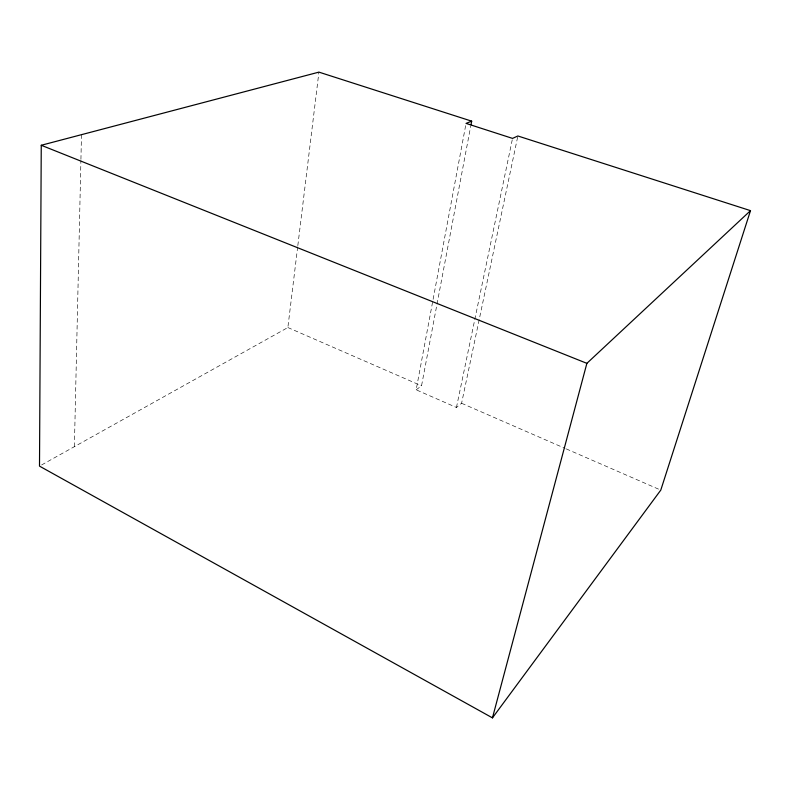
<?xml version="1.0" encoding="UTF-8"?>
<svg xmlns="http://www.w3.org/2000/svg" width="790" height="790" viewBox="0 0 790 790"><rect width="100%" height="100%" fill="white"/><g stroke="black" fill="none" stroke-linecap="round" stroke-linejoin="round"><path stroke-width="0.59" stroke-dasharray="3.95 2.96" d="M74.388 446.666L80.906 160.567M80.926 159.333L81.489 134.665M41.613 464.954L287.866 327.534L297.672 246.875M297.82 245.65L318.923 72.127M517.618 137.183L461.587 403.265L456.442 407.472L416.162 389.816L466.051 123.398M416.162 389.816L421.534 385.806L470.761 125.985M456.442 407.472L512.542 138.398M287.866 327.534L421.534 385.806M461.587 403.265L565.126 448.404M566.252 448.898L660.786 490.106"/><path stroke-width="1.19" d="M471.679 121.156L318.923 72.127L41.258 145.271L39.5 466.13L492.456 717.873L660.786 490.106L750.5 210.644L517.875 135.979L512.542 138.398L466.051 123.398L471.679 121.156L470.998 124.781M492.456 717.873L586.881 363.341L750.5 210.644M41.258 145.271L586.881 363.341"/></g></svg>
